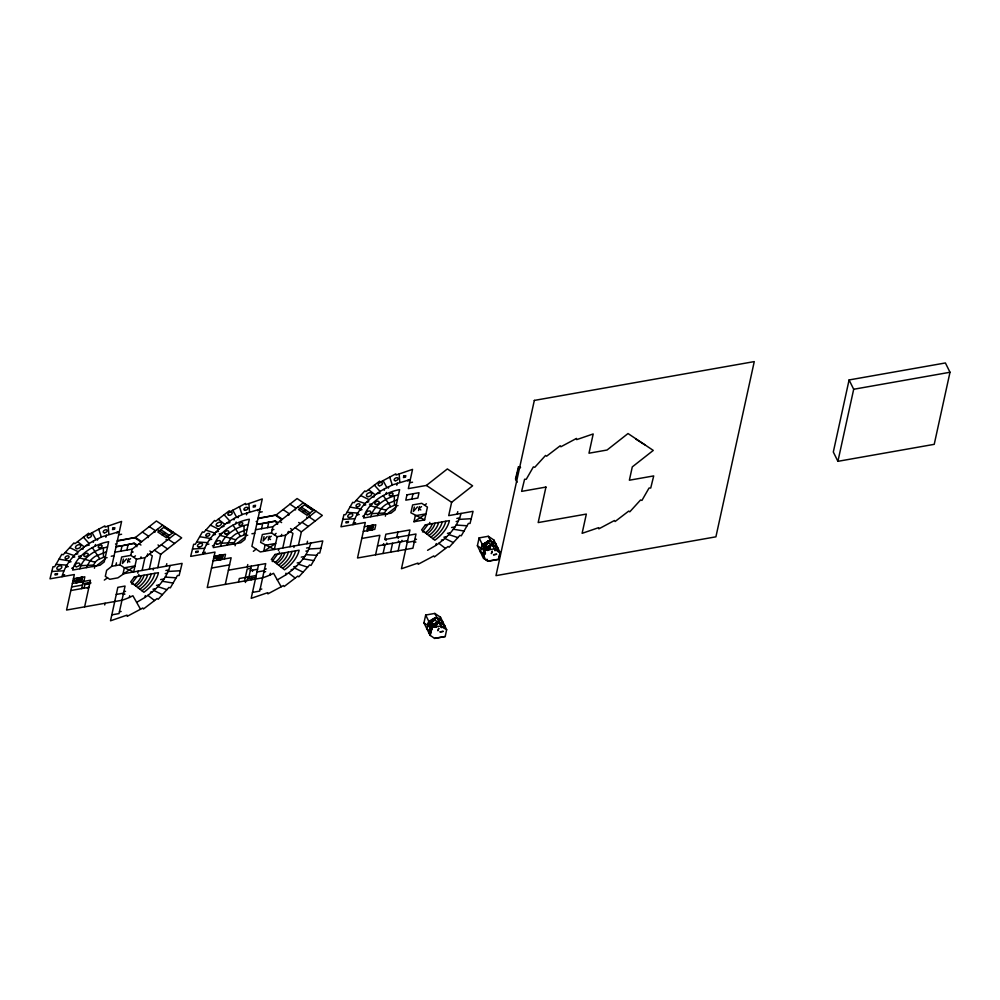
<?xml version="1.0" encoding="UTF-8"?>
<svg xmlns="http://www.w3.org/2000/svg" width="1000" height="1000" viewBox="0 0 1000 1000"><rect width="100%" height="100%" fill="white"/><g stroke="black" fill="none" stroke-linecap="round" stroke-linejoin="round"><path stroke-width="1.5" d="M74.325 580.925L74.85 578.55M76 582.775L77.013 578.162M76.363 582.712L77.375 578.1M76.725 582.65L77.737 578.038M77.088 582.587L78.1 577.975M77.45 582.525L78.463 577.913M77.812 582.463L78.825 577.85M78.175 582.4L79.188 577.775M78.537 582.337L79.55 577.712M78.9 582.263L79.9 577.65M79.262 582.2L80.262 577.587M79.612 582.137L80.625 577.525M79.975 582.075L80.988 577.463M80.337 582.013L81.35 577.4M80.7 581.95L81.713 577.337M81.062 581.888L82.075 577.275M81.425 581.825L82.438 577.212M81.675 588.6L83.225 581.5M83.837 581.4L84.838 576.788L73.4 578.8M93.287 542.337L93.612 540.85L102 536.788L119.362 531.613M84.087 588.175L84.862 584.625L89.675 583.775M86.662 584.312L86.812 583.638M95.125 546.112A33.638 20.337 -26.3 0 1 108.675 541.675L104.25 561.912L100.05 565.212L72.588 570.062L73.15 568.025A33.638 20.337 -26.3 0 1 79.338 557.788L81.163 555.862A33.638 20.337 -26.3 0 1 90.013 548.925L95.125 546.112L95.475 544.487M87.825 583.462L87.975 582.8M97.438 540.175L97.762 538.713M87.4 588.25L87.55 587.562M84.625 606.85L90.45 580.225L72.4 583.413M94.425 568.225L94.875 566.125M105.838 537.275L106.312 535.112M117.013 533.225L117.275 532.05M111.775 566.287L119.95 564.837L124.35 567.788L135.013 565.9L117.9 577.85L109.725 579.3L105.312 576.35L106.638 570.325L111.775 566.287L121.6 521.413L105.075 527.087L104.887 525.887L89.275 534.225L88.625 533.237L74.987 543.663L73.913 542.95L63.175 554.75L61.762 554.362L54.65 566.75L52.987 566.712L50 578.837L74.338 574.538L66.562 610.037L121.95 600.262A40.888 24.712 -26.3 0 0 132.887 595.75L140.525 609.225M104.725 604.95L105.1 603.237M115.862 565.562L116.463 562.825M120.487 546.1L116.112 546.45M120.875 551.15L122.037 545.825M123.263 545.612L134.2 543.263L116.025 546.888M119.95 564.837L121.662 556.987L130.812 555.375L136.488 559.163L144.913 557.675L175.4 533.688M123.362 559.075L122.4 563.513L126.5 559M126.9 550.087L128.062 544.763M127.587 562.6L128.463 558.65M130.812 555.375L132.175 549.163L162.662 525.175M136.488 559.163L133.688 571.925L124.35 567.788L123.038 573.812L182.113 563.387L179.125 575.5L177.45 575.462L170.35 587.85L168.925 587.463L158.188 599.275L157.125 598.562L143.475 608.987L142.825 608L127.212 616.337L127.025 615.125L110.512 620.8L117.837 587.337L125.062 586.062L119.038 613.575L111.812 614.85M129.312 597.487L129.7 595.712M140.7 558.413L141.037 556.85M137.75 573.1L138.188 571.138M138.475 576.2L138.863 574.425M142.125 570.438L144.913 557.675M147.225 555.85L147.662 553.875M149.338 569.163L152.262 555.85L149.537 554.038M136.637 602.362L144.913 597.463L145.325 595.6M153.225 569.925L153.562 568.425M157.775 567.675L160.688 554.362L181.663 537.875L156.412 521L135.438 537.487L117.375 540.675M166.262 566.175L166.812 563.7M215 558.462L215.525 556.087M216.675 560.325L217.688 555.7M217.037 560.25L218.05 555.638M217.4 560.188L218.412 555.575M217.763 560.125L218.775 555.513M218.125 560.062L219.137 555.45M218.487 560L219.5 555.388M218.85 559.938L219.85 555.325M219.213 559.875L220.212 555.262M219.562 559.812L220.575 555.2M219.925 559.75L220.938 555.125M220.287 559.688L221.3 555.062M220.65 559.612L221.663 555M221.012 559.55L222.025 554.938M221.375 559.487L222.387 554.875M221.737 559.425L222.75 554.812M222.1 559.362L223.113 554.75M224.5 558.938L225.512 554.325L214.075 556.337M233.962 519.875L234.288 518.387L242.675 514.338L260.038 509.162M235.8 523.663A33.638 20.337 -26.3 0 1 249.35 519.225L244.913 539.462L240.725 542.762L213.263 547.6L213.825 545.575A33.638 20.337 -26.3 0 1 220.012 535.337L221.838 533.4A33.638 20.337 -26.3 0 1 230.688 526.462L235.8 523.663L236.15 522.038M238.113 517.712L238.425 516.25M225.3 584.388L231.125 557.775L213.062 560.962M235.087 545.763L235.55 543.675M246.513 514.825L246.988 512.65M238.538 582.05L239.325 578.5L256.175 575.525M257.688 510.763L257.95 509.588M247.25 566.862L247.763 564.55M244.562 580.988L247.188 569.012L250.8 568.375M245.387 582.487L245.763 580.775M246.975 580.562L247.362 578.787L255.787 577.3M248.088 577.837L248.287 576.925M248.95 576.8L251.287 566.15M261.15 523.65L256.788 523.987M261.55 528.7L262.712 523.375M252.438 571.438L252.725 570.163M251.188 579.825L251.575 578.05M263.938 523.162L274.775 521.237M264.037 536.625L263.075 541.062L267.175 536.538M258.512 564.888L251.188 598.35L267.7 592.675L267.887 593.875L283.5 585.538L284.15 586.525L297.787 576.1L298.863 576.812L309.6 565L311.025 565.4L318.125 553.013L319.788 553.038L322.775 540.925L260.325 551.95L251.9 546.312L262.275 498.95L245.75 504.637L245.562 503.425L229.95 511.763L229.3 510.775L215.662 521.2L214.587 520.487L203.85 532.3L202.438 531.912L195.325 544.3L193.663 544.263L190.675 556.375L215.012 552.087L207.237 587.575L262.625 577.8A40.888 24.712 -26.3 0 0 273.562 573.3L281.2 586.763M267.575 527.638L268.738 522.312M268.263 540.138L269.125 536.188M316.075 511.225L285.587 535.212L277.162 536.7L274.363 549.462L260.625 542.388L262.337 534.525L271.488 532.913L272.85 526.7L303.337 502.713M269.988 575.025L270.375 573.25M281.375 535.962L281.712 534.388M278.425 550.638L278.85 548.675M279.137 553.75L279.525 551.975M282.787 547.975L285.587 535.212M287.9 533.4L288.337 531.413M290.012 546.712L292.925 533.4L290.212 531.575M277.312 579.9L285.587 575L285.988 573.138M293.9 547.475L294.225 545.962M298.45 545.225L301.363 531.912L322.325 515.413L297.087 498.537L276.112 515.037L258.05 518.225M306.938 543.725L307.475 541.25M366.962 530.725L367.975 526.112M367.325 530.662L368.325 526.05M367.688 530.6L368.688 525.975M368.038 530.525L369.05 525.913M368.4 530.462L369.412 525.85M368.762 530.4L369.775 525.788M369.125 530.337L370.138 525.725M369.487 530.275L370.5 525.662M369.85 530.212L370.863 525.6M370.213 530.15L371.225 525.538M370.575 530.087L371.587 525.475M370.938 530.025L371.938 525.413M371.3 529.963L372.3 525.337M371.65 529.888L372.663 525.275M372.013 529.825L373.025 525.212M372.375 529.763L373.387 525.15M384.237 490.275L384.562 488.787L392.95 484.738L410.312 479.562M386.075 494.062A33.638 20.337 -26.3 0 1 399.625 489.625L395.188 509.862L391 513.162L363.537 518.013L364.1 515.975A33.638 20.337 -26.3 0 1 370.288 505.737L372.113 503.8A33.638 20.337 -26.3 0 1 380.962 496.875L386.075 494.062L386.425 492.438M388.387 488.125L388.7 486.65M375.575 554.8L379.85 535.275L361.788 538.462M385.363 516.163L385.825 514.075M383.375 544.888L383.675 543.575M396.788 485.225L397.262 483.062M383.1 553.462L385.037 544.587M386.05 540.487L386.312 539.25M386.6 544.312L386.887 543M390.625 552.137L392.562 543.263M407.962 481.175L408.225 480M396.737 537.413L397.9 532.087M398.162 538.45L398.462 537.112M398.375 542.238L398.663 540.925M398.15 550.812L400.087 541.938M401.688 541.65L401.975 540.337M411.825 499.1L412.987 493.775M414.312 507.025L413.35 511.463L417.45 506.938M413.988 521.75L415.3 515.725L425.962 513.85L413.988 521.75L424.637 519.875L427.438 507.113L421.763 503.312L412.612 504.938L410.9 512.788L424.637 519.875M418.537 510.55L419.4 506.6M429.412 524.15L429.8 522.375M427.587 550.312L435.863 545.413L436.262 543.55M425.675 615.037L431.887 627.6L430.163 635.462L423.95 622.888L425.675 615.037L434.825 613.425L440.487 617.212L446.7 629.775L440.962 625.85M451.625 502.312L448.713 515.625L473.05 511.325L470.062 523.45L468.4 523.413L461.287 535.8L459.875 535.413L449.137 547.225L448.062 546.5L434.425 556.938L433.775 555.938L418.162 564.275L417.975 563.075L401.45 568.75L409.95 529.963L385.863 534.212L384.7 539.538L416 534.012L412.9 548.212L357.512 557.987L365.288 522.487L340.95 526.788L343.938 514.663L345.6 514.7L352.713 502.312L354.125 502.7L364.862 490.887L365.938 491.613L379.575 481.175L380.225 482.175L395.838 473.837L396.025 475.037L412.55 469.363L408.325 488.625L426.388 485.438L447.362 468.938L472.6 485.812L451.625 502.312L426.388 485.438M427.062 629.175L428.775 621.325L434.85 617.975L436.887 617.612L442.562 621.4M430.238 623.175C428.5 629.1 431.6 618.587 435.087 620.062L435.5 617.7L435.087 620.062M431.413 620.55L429.8 627.238L431.05 620.612M438.963 621.8C432.238 626.65 428.787 626.512 431.7 620.35M429.062 633.225L431.037 623.188M429.125 633.362L431.463 623.263L430.975 625.475M431.512 622.362L431.925 620.013M431.438 622.225L432.287 619.938M431.887 623.337C430.062 628.237 433.413 623.188 431.1 623.325M431.8 622.163L432.575 619.738M432.875 619.538L432.312 621.613M431.838 625.625L431.962 623.475M432.088 621.962L433.162 619.338M431.9 625.775L432.325 623.413M432.675 621.55L433.45 619.125M432.962 621.35L433.675 618.787M432.337 625.85L432.825 623.625M433.263 621.15L434.038 618.725M431.825 629.575L432.312 627.362L431.9 629.712M434.263 618.375L433.488 620.8M432.762 625.925L433.188 623.562L432.388 623.55M433.188 621L434.325 618.525M457.212 514.125L457.75 511.65M433.612 623.638C434.588 623.175 432.325 631.287 433.188 623.562M433.85 620.737L434.55 618.175M434.85 617.975L434.363 620.188M433.288 626.75L433.775 624.538M434.137 620.538L435.213 617.913M433.512 626.413L434.162 626.15C435.925 620.413 431.475 628.6 436.275 626.663L437.212 621.962L438.888 621.663L444.625 625.588M435.525 623.312C433.612 629.425 434.95 622.075 437.212 621.962M434.487 626.225L435.163 623.387M435.812 623.112L434.913 626.3L434.9 623.862M436.275 626.663L435.35 626.375L436.112 622.913M436.4 622.712L435.775 626.45L436.625 622.362M436.138 626.388L436.912 622.163M436.425 624.375L437.575 621.9L437.15 624.25L432.638 627.025M439.9 619.913L440.487 617.212M438.762 628.5L437.912 630.775L438.7 628.362M440.087 631.838L443.1 631.3M442.275 624.538L442.488 621.263L436.825 617.475M444.4 628.45L444.562 625.45M434.825 613.425L441.037 625.988L431.812 627.463L430.1 635.312L434.575 638.4L445.225 636.525L446.637 629.637M477.388 545.75L479.1 537.9L488.25 536.287L493.925 540.075L500.138 552.638L498.663 559.388L488 561.263L483.6 558.325L477.388 545.75L481.788 548.7M482.212 544.188C484.963 545.462 490.613 537 488.512 542.925C477.7 549.4 485.725 550.163 492.4 544.663L498.062 548.45L497.85 549.425L494.837 549.963M484.613 543.763L483.225 550.1L484.475 543.475M486.425 549.825L487.113 546.638L484.1 546.112L484.775 543.275L490.325 540.475M484.05 548.4L484.462 546.05M482.562 556.225L484.212 548.237C487.663 546.175 488.812 547.675 486.35 549.688M484.875 545.087C486.9 540.163 483.35 546.013 485.238 545.025L485.712 542.8M485.238 545.025L485.938 542.463M485.325 546.2L484.837 548.413M485.525 544.825L486.238 542.263M485.337 548.638L485.75 546.275M486.812 541.85L486.112 544.412L486.6 542.2M485.812 544.612L486.887 541.987M483.6 558.325L485.25 550.325L494.462 548.85L500.138 552.638M485.763 548.713L486.25 546.487M486.4 544.212L487.175 541.788M486.2 548.787L486.613 546.425M486.688 544.012L487.762 541.388M486.613 547.812L486.175 550.3L487.05 546.5M488.05 541.175L487.575 543.4L488.45 542.788L492.775 545.775M487.863 543.188L488.35 540.975M486.712 549.612L487.113 546.638M487.013 549.412L487.475 546.575M486.562 548.725L487.887 548.8L488.3 546.45L492.325 544.525L498 548.312L497.725 549.55M487.3 549.212C492.537 549.35 485.988 550.062 488.338 546.725M487.887 548.8L488.663 546.388M488.475 548.4L489.175 545.837L488.4 548.263M488.775 549.237L489.538 545.775M488.762 548.2L489.837 545.575M489.35 547.788L490.35 545.025M489.637 549.388L490.637 544.825M489.712 549.525L490.712 544.963M493.038 544.125L493.925 540.075M492.2 551.362L491.35 553.638L492.125 551.225M493.525 554.7L496.538 554.163M495.65 545.363L495.925 544.125M494.775 549.825L497.775 549.288L497.775 551.587M498.663 559.388L500.062 552.5L494.4 548.713M849.087 379.95L833.312 452.025L837.913 461.325L934.225 444.338L950 372.262L945.4 362.962L849.087 379.95L853.688 389.263L837.913 461.325M62.038 576.712C66.05 560.562 79.7 548.775 93.612 540.85M202.712 554.25C206.725 538.1 220.375 526.312 234.288 518.387M352.987 524.663C357 508.512 370.65 496.712 384.562 488.787M518.475 466.875L520.462 467.562L518.475 466.875L515.487 478.988L517.1 482.25M515.812 479.637L518.8 467.525M170.062 565.513C166.725 579.163 156.188 589.738 144.913 597.463M310.738 543.05C307.4 556.7 296.863 567.288 285.587 575M461.012 513.45C457.675 527.112 447.137 537.688 435.863 545.413M86.325 567.638L90.05 560.837A18.775 11.35 -26.3 0 1 95.325 556.3L106.463 551.8M92.825 566.487L95.15 562.238A11.725 7.088 -26.3 0 1 98.45 559.412L105.412 556.587M227 545.175L230.712 538.375A18.775 11.35 -26.3 0 1 236 533.85L247.138 529.338M233.5 544.038L235.825 539.788A11.725 7.088 -26.3 0 1 239.125 536.95L246.088 534.138M377.275 515.588L380.988 508.787A18.775 11.35 -26.3 0 1 386.275 504.25L397.4 499.75M383.775 514.438L386.1 510.188A11.725 7.088 -26.3 0 1 389.4 507.35L396.362 504.538M132.1 583.088L137.025 576.462M272.775 560.625L277.7 554M423.05 531.038L427.975 524.4M96.438 565.85L104.825 559.25M135.8 537.737L135.3 538.125L141.2 542.062M164.75 526.575L157.825 532.013L166.4 537.737L173.312 532.3M133.65 557.263L135.45 555.85M162.125 534.888L165.1 532.55M237.113 543.4L245.5 536.8M276.475 515.275L275.975 515.662L281.875 519.6M305.425 504.113L298.5 509.55L307.075 515.288L313.988 509.837M253.337 551.312L256.112 549.138M274.325 534.812L276.125 533.387M302.8 512.425L305.763 510.1M387.388 513.8L395.775 507.2M424.6 505.213L426.4 503.787M635.988 439.2L644.925 444.837M130.588 558.688L128.05 560.538L129.863 562M271.262 536.225L268.712 538.075L270.538 539.538M421.538 506.637L418.988 508.488L420.812 509.95M104.3 580.087L107.525 577.825M435.562 617.85L431.188 620.9L428.775 621.325L426.987 629.038L430.363 631.388M79.825 568.787A25.812 15.6 -26.3 0 1 93.138 552.6L95.075 551.462A25.812 15.6 -26.3 0 1 103.312 548L107.513 547.013M220.5 546.325A25.812 15.6 -26.3 0 1 233.812 530.138L235.75 529A25.812 15.6 -26.3 0 1 243.988 525.55L248.175 524.55M370.763 516.737A25.812 15.6 -26.3 0 1 384.087 500.538L386.012 499.412A25.812 15.6 -26.3 0 1 394.25 495.95L398.45 494.95M853.688 389.263L950 372.262M409.613 482.725L412.537 482.212M118.675 534.788L121.587 534.263M259.35 512.325L262.262 511.812M376.712 493.675L380.2 493.062M85.775 545.725L89.25 545.112M117.287 541.125L135.438 537.487L141.688 541.675M372.088 497.2L374.312 496.812M226.45 523.275L229.925 522.663M81.137 549.25L83.375 548.862M257.962 518.663L276.112 515.037L282.362 519.212M115.5 544L116.7 543.787M221.812 526.8L224.05 526.4M256.175 521.538L257.375 521.325M366.475 502.212L368.787 501.8M75.537 554.263L77.838 553.862M363.575 505.3L365.763 504.913M369.487 504.263L372.113 503.8M256.7 524.438L274.75 521.25L277.475 523.062M216.213 531.812L218.512 531.4M72.638 557.35L74.812 556.962M78.537 556.325L81.163 555.862M114.85 552.212L132.175 549.163M213.312 534.9L215.487 534.513M219.213 533.862L221.838 533.4M359.787 510.075L362.025 509.675M68.85 562.125L71.075 561.737M255.525 529.763L272.85 526.7M131.5 552.263L133.212 551.962M111.237 556.225L114.087 555.725M396.037 505.962L398.038 505.613M105.1 558.025L107.088 557.675M209.513 539.663L211.75 539.275M272.175 529.812L273.888 529.5M356.725 514.938L359.225 514.5M251.912 533.763L254.762 533.263M65.788 567L68.288 566.562M245.775 535.562L247.763 535.212M362.675 516.225L364.1 515.975M71.725 568.275L73.15 568.025M206.45 544.538L208.95 544.1M212.4 545.825L213.825 545.575M353.375 523.062L355.588 522.675M62.438 575.112L64.638 574.725M203.113 552.663L205.312 552.263M364.363 526.75L375.8 524.725L374.787 529.338L363.35 531.362M367.45 528.488L372.9 527.388M76.525 580.4L81.938 579.45M72.888 581.175L81.912 579.575M217.2 557.95L222.613 556.987M213.562 558.713L222.587 557.125M82.75 583.725L89.963 582.45M89.825 583.112L91.025 582.9M456.85 518.425L459.637 517.938M71.612 586.962L82.45 585.05M165.9 570.487L168.688 569.987M456.163 521.55L458.25 521.175M306.575 548.025L309.363 547.537M165.212 573.6L167.312 573.237M70.838 590.513L88.9 587.325M305.887 551.138L307.975 550.775M211.513 568.05L229.575 564.862M422.475 531.9L423.85 531.65M131.537 583.95L132.9 583.713M451.55 527.513L454.988 526.912M160.6 579.575L164.037 578.962M272.213 561.487L273.575 561.25M301.275 557.112L304.713 556.5M228.412 570.188L265.725 563.612L259.713 591.112L252.488 592.388M447.45 533.325L450.387 532.8M377.512 545.925L407.612 540.612M414.787 539.587L416.5 539.275M156.5 585.375L159.45 584.862M123.837 591.638L125.55 591.337M407.225 542.388L414.45 541.112M116.275 594.438L123.5 593.162M250.312 570.588L257.538 569.312M297.175 562.925L300.125 562.4M414.175 542.362L415.887 542.062M443.9 537.188L446.712 536.688M264.513 569.175L266.225 568.875M123.225 594.412L124.938 594.113M152.963 589.237L155.762 588.75M256.95 571.975L264.175 570.7M441.388 540.1L443.338 539.75M263.9 571.962L265.613 571.663M150.438 592.15L152.4 591.8M293.625 566.788L296.438 566.287M291.112 569.688L293.075 569.35M484.837 543.413L482.137 544.038L480.487 552.038L483.8 554.25M492.7 545.625L495.775 545.237L495.988 544.263L490.25 540.337M119.425 611.8L121.137 611.5M487.55 546.712L488.375 546.587M490.15 547.038L486.062 549.888M489.862 547.238L491.075 544.9M260.1 589.338L261.812 589.038M487.825 550.462L486.538 550.237M494.787 550.225L497.788 549.7M494.787 550.625L497.738 549.963M493.587 554.837L496.6 554.3M498.587 559.25L487.938 561.125L483.525 558.175M439.212 623.038L442.35 622.375L439.263 622.762L434.725 620.125M439.275 623.175L442.225 622.5M439.225 623.438L442.225 622.913M429.75 625.388L430.55 625.4M439.288 623.575L442.3 623.05M430.775 625.375L433.188 624.95M436.5 624.525L434.75 625.737M434.45 625.938L433.562 625.938M441.275 627.225L444.288 626.688M441.287 627.625L444.3 627.1M440.163 631.975L443.175 631.438M342.762 519.412L354.913 518.713M459.062 519.4L471.238 518.7M192.488 549.012L204.638 548.3M308.788 549L320.962 548.288M51.812 571.475L63.963 570.763M168.113 571.462L180.287 570.75M371.8 513.612L384.263 513.025M221.525 543.212L233.988 542.612M80.85 565.675L93.312 565.075M518.85 467.25L520.388 467.287M346.95 512.35L357.825 513.062M456.138 525.05L467.05 525.763M196.675 541.95L207.55 542.65M305.863 554.65L316.775 555.35M56 564.4L66.875 565.112M165.188 577.1L176.1 577.812M349.963 507.1L360.65 508.9M453.312 529.2L464.038 531.013M199.688 536.688L210.375 538.5M303.05 558.8L313.762 560.612M59.013 559.15L69.713 560.962M162.375 581.263L173.088 583.062M430.312 623.312L435.475 624.225M386.1 510.188L370.288 505.737M235.825 539.788L220.012 535.337M95.15 562.238L79.338 557.788M356.125 500.513L365.225 503.55M448.775 534.562L457.875 537.6M205.85 530.1L214.95 533.138M298.5 564.163L307.6 567.2M65.175 552.562L74.275 555.6M157.825 586.613L166.938 589.663M360.65 495.525L369.162 499.7M444.825 538.413L453.35 542.587M210.375 525.125L218.888 529.288M294.55 568L303.075 572.175M69.7 547.575L78.213 551.75M153.875 590.462L162.4 594.637M480.425 551.9L483.725 554.1M482.488 556.087L484.762 557.7M305.125 504.35L313.7 510.075M304.825 504.575L313.4 510.3M304.538 504.812L313.1 510.538M301.475 507.225L310.038 512.95M297.913 506.987L298.637 507.463M299.988 508.387L308.55 514.113M309 515.025L310.212 515.837M289.95 504.15L296.212 508.325M308.95 516.838L315.2 521.025M306.7 517.075L307.762 517.775M294.825 509.412L295.6 509.925M283.038 509.588L289.288 513.775M302.025 522.288L308.275 526.462M288.175 514.65L288.9 515.125M298.675 522.487L300.35 523.6M295.1 527.725L301.363 531.912M279.7 521.312L281.625 522.587M290.525 528.538L292.438 529.825M275.1 520.763L277.962 522.675M276.712 523.663L277.613 524.263M423.95 622.888L428.363 625.837M271.488 532.913L277.162 536.7M164.45 526.8L173.025 532.525M164.163 527.038L172.725 532.762M163.863 527.275L172.425 533M160.8 529.675L169.363 535.413M157.238 529.438L157.963 529.925M159.312 530.85L167.875 536.575M168.325 537.487L169.537 538.3M149.288 526.6L155.538 530.788M168.275 539.3L174.525 543.475M166.038 539.525L167.087 540.237M154.162 531.875L154.925 532.375M142.363 532.05L148.613 536.225M161.35 544.738L167.6 548.925M147.5 537.1L148.225 537.587M158 544.95L159.675 546.062M154.425 550.188L160.688 554.362M139.037 543.763L140.95 545.05M149.85 551L151.775 552.275M134.425 543.212L137.3 545.138M134.075 543.7L136.8 545.525M136.037 546.112L136.938 546.712M438.825 543.3L445.475 548.475M368.525 489.625L375.188 494.812M288.55 572.9L295.212 578.075M218.25 519.225L224.913 524.412M147.875 595.35L154.537 600.538M77.575 541.688L84.237 546.862M374.387 485.15L380.1 491.438M224.112 514.738L229.825 521.038M83.438 537.2L89.15 543.5M383.237 495.538L390.637 506.6M232.963 525.138L240.375 536.2M92.287 547.6L99.7 558.65M383.088 480.65L386.875 487.6M232.812 510.238L236.6 517.188M92.137 532.7L95.938 539.65M495.712 545.1L495.775 547.537M488.25 536.287L494.462 548.85M488.575 540.638L488.088 542.85M490.125 545.363L489.137 549.175M487.4 541.45L486.912 543.663M490.062 547.038L483.675 546.038M487.9 546.65L487.425 548.875M484.963 546.263L484.412 548.337M479.1 537.9L485.312 550.462M485.325 552.575L485.363 554.025M486.962 559.175L488 561.263M445.225 636.525L434.575 638.4M434.875 623.587L434.038 623.713M389.712 477.1L392.287 485.037M239.438 506.7L242.025 514.625M98.763 529.163L101.35 537.087M399.15 473.963L399.787 482.225M248.875 503.562L249.513 511.825M108.2 526.013L108.837 534.288M394.25 495.95L394.45 505M243.988 525.55L244.175 534.6M103.312 548L103.5 557.062M281.925 553.25A16.438 9.938 -26.3 0 1 275.1 562.438M284.7 552.762A19.438 11.75 -26.3 0 1 276.625 563.625M288.312 552.125A23.35 14.112 -26.3 0 1 278.625 565.175M291.925 551.487A27.262 16.475 -26.3 0 1 280.613 566.725M295.538 550.85A31.163 18.85 -26.3 0 1 282.6 568.263M434.975 523.162A19.438 11.75 -26.3 0 1 426.9 534.025M445.8 521.25A31.163 18.85 -26.3 0 1 432.875 538.675M442.188 521.888A27.262 16.475 -26.3 0 1 430.887 537.125M438.575 522.525A23.35 14.112 -26.3 0 1 428.9 535.575M432.2 523.663A16.438 9.938 -26.3 0 1 425.375 532.837M154.863 573.312A31.163 18.85 -26.3 0 1 141.925 590.725M141.25 575.712A16.438 9.938 -26.3 0 1 134.438 584.9M147.637 574.587A23.35 14.112 -26.3 0 1 137.95 587.638M144.025 575.225A19.438 11.75 -26.3 0 1 135.963 586.087M151.25 573.95A27.262 16.475 -26.3 0 1 139.938 589.175M55.275 573.938L55.05 574.987L57.337 574.587L57.562 573.538L55.275 573.938M112.837 528.088L112.513 529.587L114.55 529.237L114.875 527.725L112.837 528.088M195.95 551.487L195.725 552.525L198.012 552.125L198.238 551.075L195.95 551.487M253.512 505.637L253.188 507.137L255.212 506.775L255.55 505.275L253.512 505.637M265.025 545.325L263.712 551.35L275.688 543.45L265.025 545.325M346.225 521.888L346 522.938L348.288 522.525L348.512 521.487L346.225 521.888M403.787 476.037L403.45 477.537L405.487 477.175L405.825 475.675L403.787 476.037M406.962 494.837L405.8 500.163L417.837 498.038L419.012 492.713L406.962 494.837M534.325 400.412L495.975 575.638L715.913 536.825L754.262 361.6L534.325 400.412M545.938 487.075L538.175 522.575L586.337 514.075L582.112 533.337L598.638 527.663L598.825 528.862L614.438 520.525L615.087 521.525L628.725 511.087L629.8 511.812L640.537 500L641.95 500.387L649.062 488L650.725 488.038L653.713 475.913L629.375 480.213L632.288 466.9L653.263 450.412L628.025 433.537L607.05 450.025L588.987 453.212L593.2 433.95L576.688 439.625L576.5 438.425L560.887 446.763L560.237 445.763L546.6 456.2L545.525 455.475L534.788 467.287L533.362 466.9L526.263 479.288L524.6 479.25L521.613 491.375L545.938 487.075M134.388 576.925L130.65 581.962L143.912 592.275A35.075 21.212 -26.3 0 0 158.475 572.675L134.388 576.925M275.062 554.462L271.325 559.5L284.587 569.812A35.075 21.212 -26.3 0 0 299.137 550.212L275.062 554.462M425.337 524.862L421.6 529.9L434.862 540.225A35.075 21.212 -26.3 0 0 449.412 520.612L425.337 524.862M444.35 626.425L441.337 626.962L444.35 626.425M206.925 536.375A2.15 1.3 -26.3 0 0 209.75 534.163A2.15 1.3 -26.3 0 0 206.575 534.087A2.15 1.3 -26.3 0 0 206.925 536.375M225.775 534.087A2.362 1.425 -26.3 0 0 228.875 531.65A2.362 1.425 -26.3 0 0 225.387 531.562A2.362 1.425 -26.3 0 0 225.775 534.087M240.05 525.475A2.087 1.262 -26.3 0 0 242.787 523.325A2.087 1.262 -26.3 0 0 239.713 523.263A2.087 1.262 -26.3 0 0 240.05 525.475M217.075 544.25A2.637 1.587 -26.3 0 0 220.538 541.525A2.637 1.587 -26.3 0 0 216.637 541.438A2.637 1.587 -26.3 0 0 217.075 544.25M229.125 515.337A2.338 1.412 -26.3 0 0 232.2 512.913A2.338 1.412 -26.3 0 0 228.75 512.837A2.338 1.412 -26.3 0 0 229.125 515.337M245.075 510.3A2.138 1.288 -26.3 0 0 247.887 508.088A2.138 1.288 -26.3 0 0 244.725 508.025A2.138 1.288 -26.3 0 0 245.075 510.3M217.537 526.213A2.85 1.725 -26.3 0 0 221.462 523.387A2.85 1.725 -26.3 0 0 217.375 523.075A2.85 1.725 -26.3 0 0 217.537 526.213M198.962 547.112A2.712 1.638 -26.3 0 0 202.525 544.3A2.712 1.638 -26.3 0 0 198.512 544.212A2.712 1.638 -26.3 0 0 198.962 547.112M357.2 506.788A2.15 1.3 -26.3 0 0 360.025 504.562A2.15 1.3 -26.3 0 0 356.85 504.487A2.15 1.3 -26.3 0 0 357.2 506.788M367.812 496.625A2.85 1.725 -26.3 0 0 371.725 493.8A2.85 1.725 -26.3 0 0 367.638 493.475A2.85 1.725 -26.3 0 0 367.812 496.625M379.4 485.737A2.338 1.412 -26.3 0 0 382.475 483.325A2.338 1.412 -26.3 0 0 379.025 483.25A2.338 1.412 -26.3 0 0 379.4 485.737M349.237 517.513A2.712 1.638 -26.3 0 0 352.8 514.712A2.712 1.638 -26.3 0 0 348.787 514.612A2.712 1.638 -26.3 0 0 349.237 517.513M395.35 480.712A2.138 1.288 -26.3 0 0 398.162 478.5A2.138 1.288 -26.3 0 0 395 478.425A2.138 1.288 -26.3 0 0 395.35 480.712M376.05 504.487A2.362 1.425 -26.3 0 0 379.15 502.05A2.362 1.425 -26.3 0 0 375.65 501.975A2.362 1.425 -26.3 0 0 376.05 504.487M367.35 514.65A2.637 1.587 -26.3 0 0 370.812 511.925A2.637 1.587 -26.3 0 0 366.912 511.838A2.637 1.587 -26.3 0 0 367.35 514.65M390.325 495.887A2.087 1.262 -26.3 0 0 393.062 493.738A2.087 1.262 -26.3 0 0 389.988 493.663A2.087 1.262 -26.3 0 0 390.325 495.887M85.1 556.538A2.362 1.425 -26.3 0 0 88.2 554.1A2.362 1.425 -26.3 0 0 84.712 554.025A2.362 1.425 -26.3 0 0 85.1 556.538M104.4 532.762A2.138 1.288 -26.3 0 0 107.212 530.55A2.138 1.288 -26.3 0 0 104.05 530.487A2.138 1.288 -26.3 0 0 104.4 532.762M76.4 566.7A2.637 1.587 -26.3 0 0 79.862 563.975A2.637 1.587 -26.3 0 0 75.963 563.9A2.637 1.587 -26.3 0 0 76.4 566.7M58.288 569.562A2.712 1.638 -26.3 0 0 61.85 566.763A2.712 1.638 -26.3 0 0 57.838 566.675A2.712 1.638 -26.3 0 0 58.288 569.562M88.462 537.788A2.338 1.412 -26.3 0 0 91.538 535.375A2.338 1.412 -26.3 0 0 88.075 535.3A2.338 1.412 -26.3 0 0 88.462 537.788M66.25 558.837A2.15 1.3 -26.3 0 0 69.075 556.613A2.15 1.3 -26.3 0 0 65.9 556.55A2.15 1.3 -26.3 0 0 66.25 558.837M76.862 548.675A2.85 1.725 -26.3 0 0 80.787 545.85A2.85 1.725 -26.3 0 0 76.7 545.525A2.85 1.725 -26.3 0 0 76.862 548.675M99.375 547.938A2.087 1.262 -26.3 0 0 102.112 545.788A2.087 1.262 -26.3 0 0 99.038 545.712A2.087 1.262 -26.3 0 0 99.375 547.938"/></g></svg>
